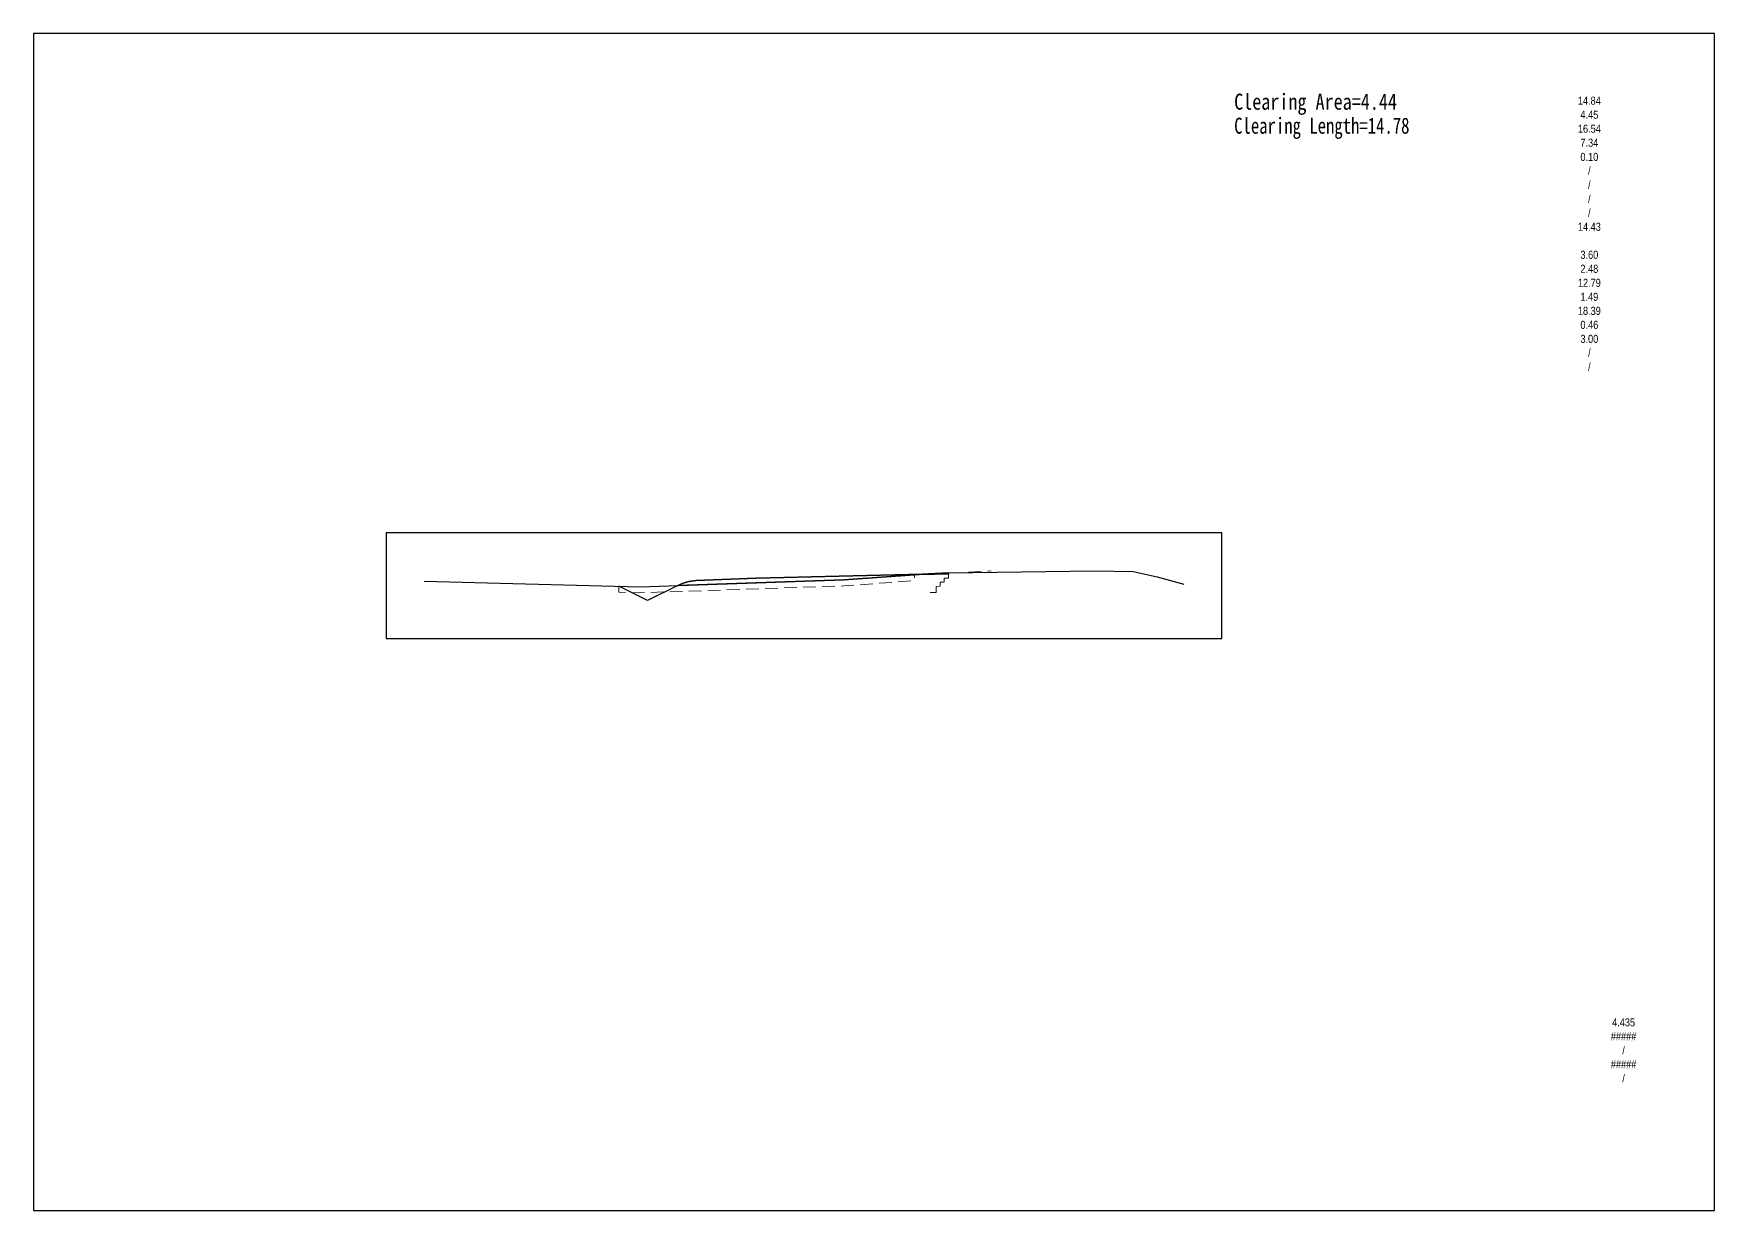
# Model space of a CAD drawing. Header units: millimetres. Extents: x 1358 to 1904, y 1415 to 1532.
# Drawn here: x 1358.3 to 1442.3, y 1473.2 to 1532 of the extents above; entities that cross this region are included whole.
import ezdxf
from ezdxf.enums import TextEntityAlignment as Align

# ---------------------------------------------------------------- set-up
doc = ezdxf.new("R2010")
doc.units = ezdxf.units.MM
doc.linetypes.add('HIDDEN2', pattern=[4.7625, 3.175, -1.5875])
for name, color, linetype in [('区域', 3, 'Continuous'), ('地面线', 7, 'Continuous'), ('数量表', 7, 'Continuous'), ('清表长度', 2, 'Continuous'), ('清表面积', 1, 'Continuous')]:
    doc.layers.add(name, color=color, linetype=linetype)
for name, color, linetype, lineweight in [('填方边坡', 1, 'Continuous', 30), ('工程量01', 7, 'Continuous', 15), ('挖方边坡', 1, 'Continuous', 30), ('清表', 32, 'HIDDEN2', 20), ('路基', 1, 'Continuous', 30), ('边界', 7, 'Continuous', 13)]:
    doc.layers.add(name, color=color, linetype=linetype, lineweight=lineweight)
doc.styles.get("Standard").update_dxf_attribs({"font": 'SimSun.ttf'})
doc.styles.add('STYLE-ARIAL_NARROW', font='ARIALN.TTF')

# ---------------------------------------------------------------- blocks, each defined once
blk = doc.blocks.new('TK')
at = {"color": 4}
blk.add_lwpolyline([(0, 0), (84, 0), (84, 58.8), (0, 58.8)], close=True, dxfattribs=at)
blk = doc.blocks.new('QTY_FRAME')
at = {"layer": '数量表', "style": 'STYLE-ARIAL_NARROW'}
for tag, p in [('QB_AREA', (0, 2.8)), ('QB_LENGTH', (0, 2.1)), ('HT_LENGTH', (0, 0.7)), ('HT_AREA', (0, 1.4)), ('WF_AREA', (0, 0))]:
    blk.add_attdef(tag, text='', height=0.4, dxfattribs=at).set_placement(p, align=Align.MIDDLE_CENTER)
at = {"layer": '数量表', "style": 'STYLE-ARIAL_NARROW', "flags": 1}
blk.add_attdef('FRAME', text='', height=0.4, dxfattribs=at).set_placement((0, -0.7), align=Align.MIDDLE_CENTER)

msp = doc.modelspace()

# ---------------------------------------------------------------- linework, layer by layer
at = {"layer": '区域', "color": 6}
for points in [[(1417.641, 1507.091), (1375.87, 1507.091), (1375.87, 1501.8), (1417.641, 1501.8)], [(1403.978, 1505.018), (1402.673, 1505.018), (1402.668, 1505.018), (1402.973, 1505.034), (1403.978, 1505.081), (1403.978, 1505.034)], [(1403.978, 1505.081), (1403.978, 1505.081), (1402.973, 1505.034), (1402.67, 1505.018), (1403.273, 1505.018), (1403.978, 1505.034)], [(1403.978, 1505.081), (1403.978, 1505.081), (1402.973, 1505.034), (1402.67, 1505.018), (1403.273, 1505.018), (1403.978, 1505.034)]]:
    msp.add_lwpolyline(points, close=True, dxfattribs=at)
for points in [[(1391.371, 1504.706), (1391.373, 1504.706), (1394.373, 1504.826), (1402.668, 1505.018), (1402.973, 1505.034), (1403.978, 1505.081), (1403.978, 1505.034), (1403.978, 1505.018), (1402.673, 1505.018), (1402.668, 1505.018), (1402.281, 1504.997), (1398.74, 1504.734), (1390.452, 1504.456, -0.093323)], [(1398.74, 1504.734), (1402.281, 1504.997), (1402.668, 1505.018), (1394.373, 1504.826), (1391.373, 1504.706, 0.093481), (1390.452, 1504.456)]]:
    msp.add_lwpolyline(points, format="xyb", close=True, dxfattribs=at)
at = {"layer": '地面线', "flags": 128}
msp.add_lwpolyline([(1377.769, 1504.678), (1388.547, 1504.392), (1398.74, 1504.734), (1402.281, 1504.997), (1402.973, 1505.034), (1403.978, 1505.081), (1411.281, 1505.192), (1413.213, 1505.156), (1414.409, 1504.894), (1415.743, 1504.531)], dxfattribs=at)
at = {"layer": '填方边坡', "flags": 128}
msp.add_lwpolyline([(1391.373, 1504.706), (1391.371, 1504.706, 0.09625), (1390.426, 1504.443), (1388.938, 1503.699)], format="xyb", dxfattribs=at)
at = {"layer": '挖方边坡', "flags": 128}
msp.add_lwpolyline([(1388.938, 1503.699), (1387.496, 1504.42)], dxfattribs=at)
at = {"layer": '清表', "linetype": 'HIDDEN2', "ltscale": 0.2, "flags": 128}
msp.add_lwpolyline([(1387.496, 1504.42), (1387.496, 1504.12), (1388.547, 1504.092), (1398.74, 1504.434), (1402.281, 1504.697), (1402.281, 1504.997), (1402.973, 1505.034), (1406.118, 1505.181)], dxfattribs=at)
at = {"layer": '路基', "flags": 128}
for points in [[(1403.978, 1505.018), (1402.673, 1505.018), (1394.373, 1504.826), (1391.373, 1504.706)], [(1402.973, 1505.018), (1403.273, 1505.018), (1403.978, 1505.034)]]:
    msp.add_lwpolyline(points, dxfattribs=at)
at = {"layer": '边界'}
msp.add_lwpolyline([(1403.978, 1505.081), (1403.978, 1504.824), (1403.768, 1504.819), (1403.768, 1504.619), (1403.568, 1504.615), (1403.568, 1504.415), (1403.368, 1504.41), (1403.368, 1504.11), (1403.068, 1504.108)], dxfattribs=at)

# ---------------------------------------------------------------- block references
at = {"color": 4}
msp.add_blockref('TK', (1358.255, 1473.232), dxfattribs=at)
at = {"layer": '数量表'}
msp.add_blockref('QTY_FRAME', (1437.716, 1479.828), dxfattribs=at).add_auto_attribs({'QB_AREA': '4.435', 'QB_LENGTH': '#####', 'HT_AREA': '/', 'HT_LENGTH': '#####', 'WF_AREA': '/'})

# ---------------------------------------------------------------- texts
at = {"layer": '工程量01', "lineweight": 0, "style": 'STYLE-ARIAL_NARROW'}
for s, p in [('14.84', (1436.006, 1528.682)), ('4.45', (1436.006, 1527.982)), ('16.54', (1436.006, 1527.282)), ('7.34', (1436.006, 1526.582)), ('0.10', (1436.006, 1525.872)), ('/', (1436.006, 1525.182)), ('/', (1436.006, 1524.482)), ('/', (1436.006, 1523.772)), ('/', (1436.006, 1523.082)), ('14.43', (1436.006, 1522.382)), ('3.60', (1436.006, 1520.982)), ('2.48', (1436.006, 1520.282)), ('12.79', (1436.006, 1519.582)), ('1.49', (1436.006, 1518.882)), ('18.39', (1436.006, 1518.182)), ('0.46', (1436.006, 1517.482)), ('3.00', (1436.006, 1516.782)), ('/', (1436.006, 1516.082)), ('/', (1436.006, 1515.382))]:
    msp.add_text(s, height=0.4, dxfattribs=at).set_placement(p, align=Align.MIDDLE_CENTER)
at = {"layer": '清表长度', "width": 0.766667}
msp.add_text('Clearing Length=14.78', height=0.8, dxfattribs=at).set_placement((1418.255, 1527.032))
at = {"layer": '清表面积', "width": 0.830556}
msp.add_text('Clearing Area=4.44', height=0.8, dxfattribs=at).set_placement((1418.255, 1528.232))

doc.saveas('drawing.dxf')
